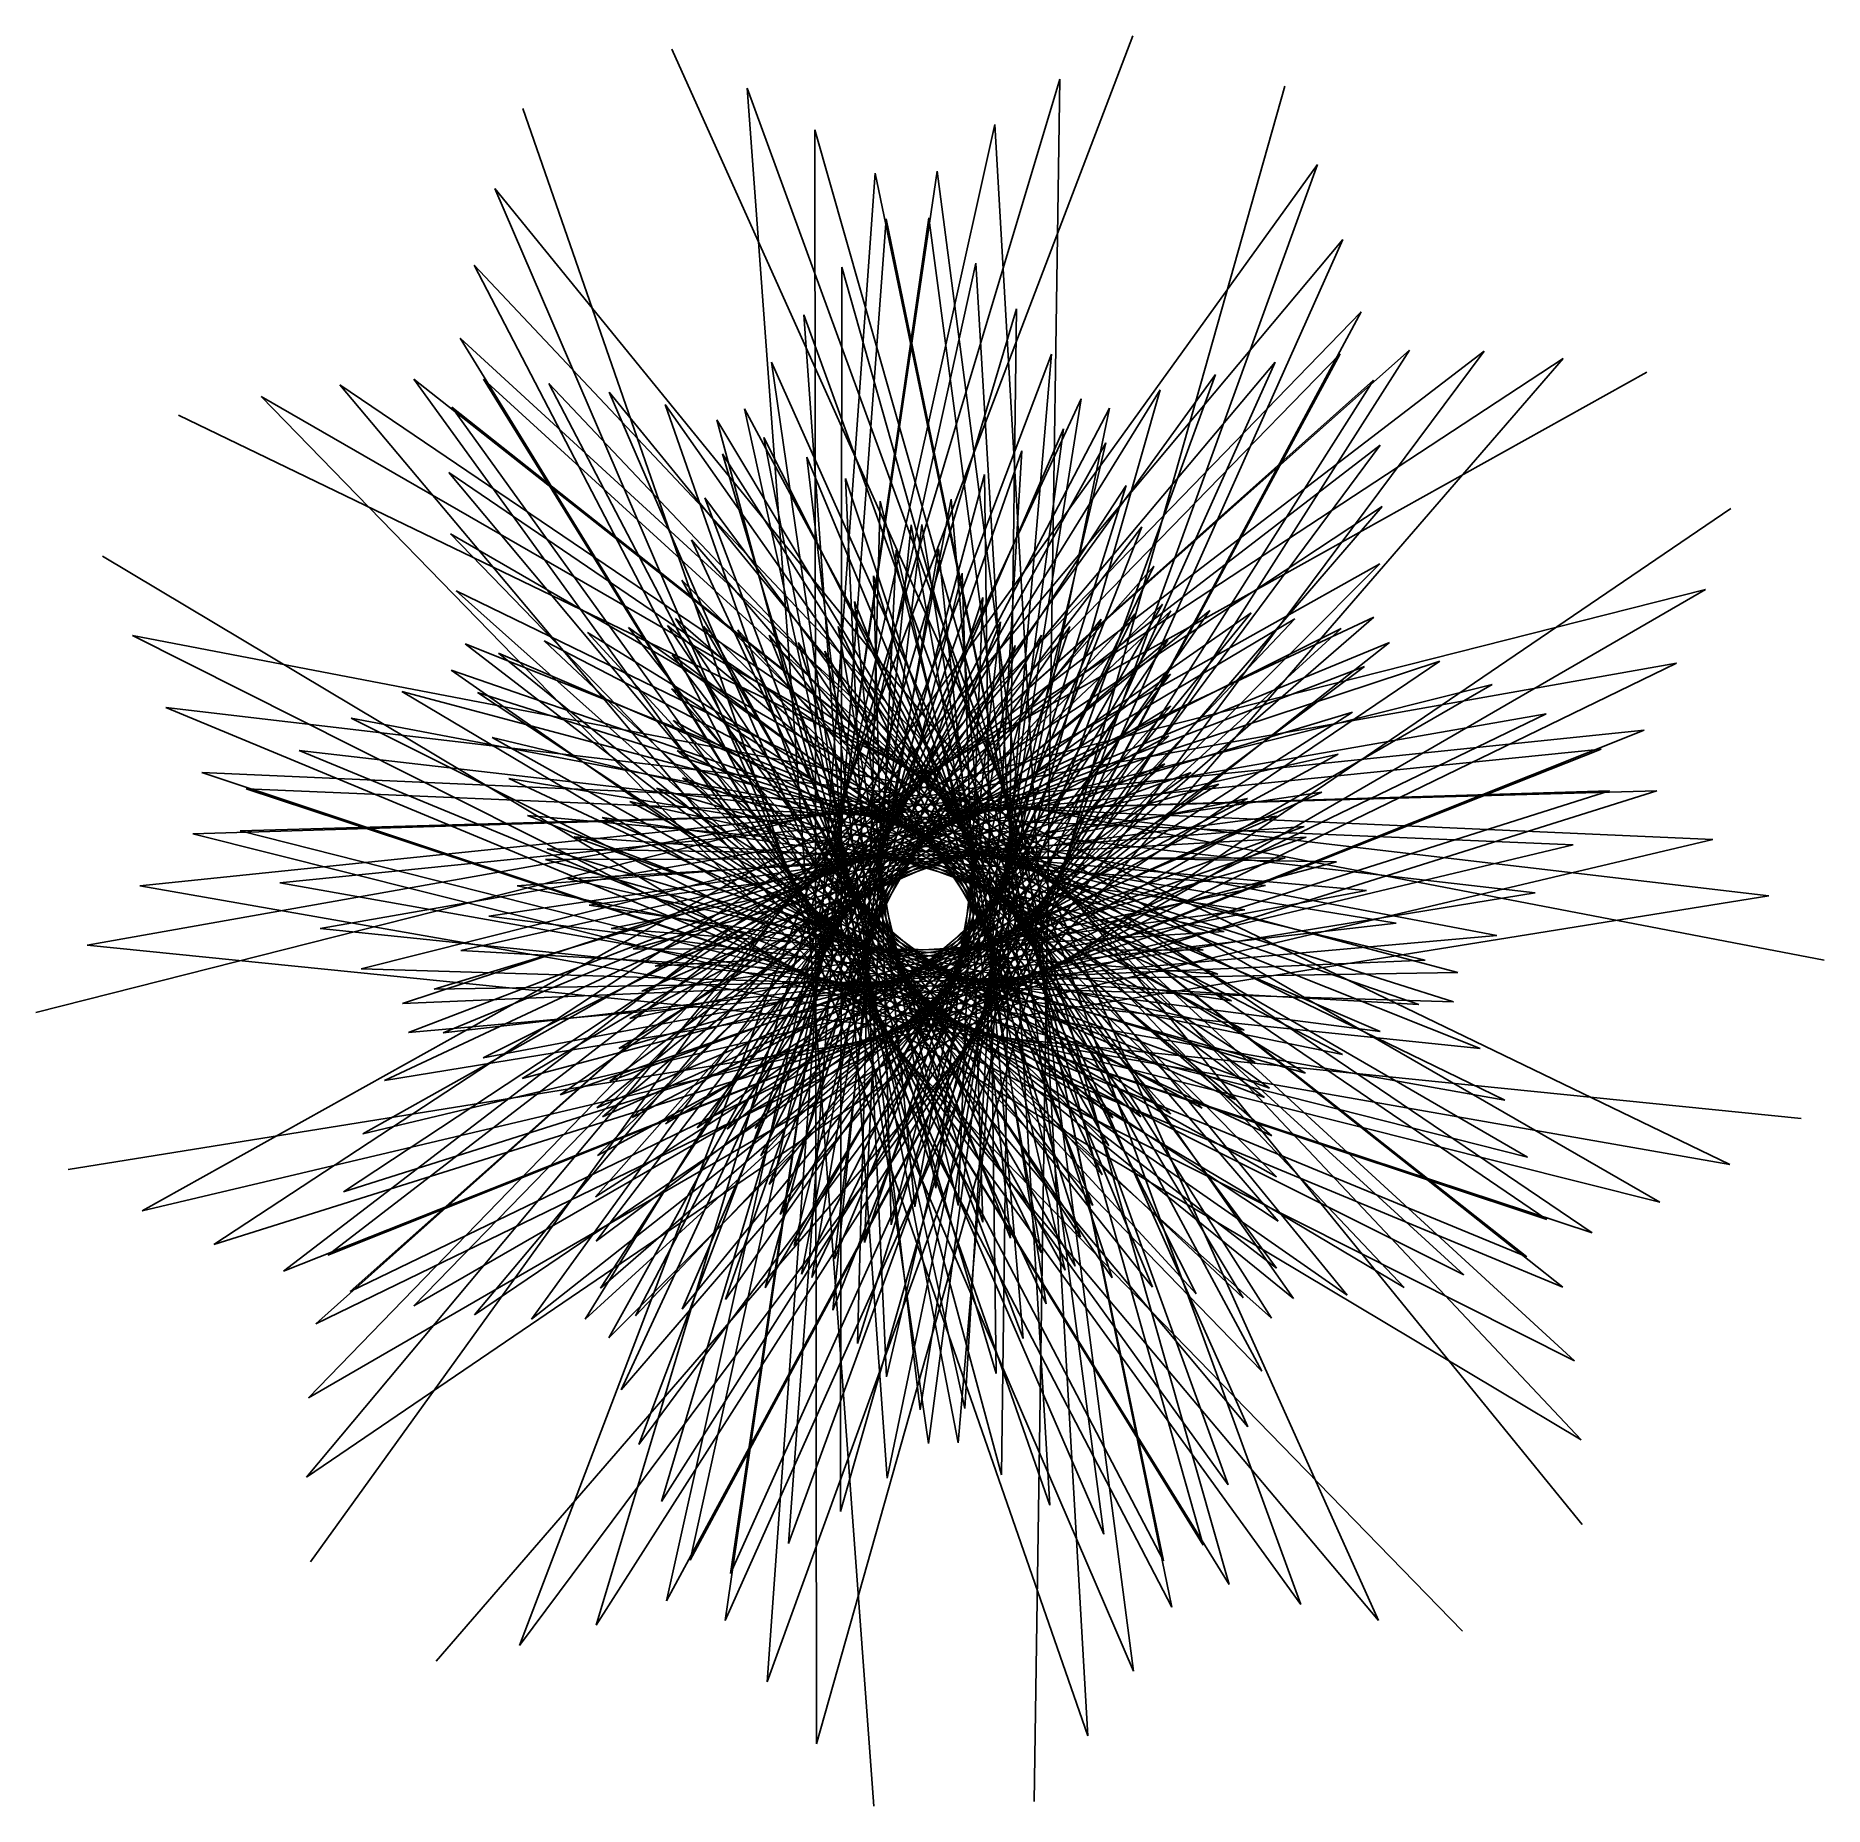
# Model space of a CAD drawing. Header units: metres. Extents: x -1486 to 2696, y -1696 to 2444.
import ezdxf

# ---------------------------------------------------------------- set-up
doc = ezdxf.new("R2010")
doc.units = ezdxf.units.M

msp = doc.modelspace()

# ---------------------------------------------------------------- linework, layer by layer
for p, q in [((-355.0011, -1320.074), (1079.4214, 2444.147)), ((1654.1746, -1261.1434), (1.593323, 2412.5332)), ((-175.58887, -1272.4319), (909.1089, 2342.9702)), ((909.1089, 2342.9702), (848.6372, -1684.8406)), ((1472.2827, -1224.0964), (177.53815, 2321.5117)), ((177.53815, 2321.5117), (473.99823, -1695.8303)), ((339.78745, -1550.1207), (1435.2129, 2326.3438)), ((974.07605, -1531.5145), (-346.68677, 2274.0771)), ((-11.153381, -1215.7128), (756.8088, 2236.8389)), ((1304.8113, -1177.1104), (335.79715, 2224.49)), ((335.79715, 2224.49), (339.78745, -1550.1207)), ((756.8088, 2236.8389), (974.07605, -1531.5145)), ((1511.4993, 2143.5168), (-843.6964, -1124.507)), ((224.25845, -1404.8226), (1511.4993, 2143.5168)), ((138.65466, -1151.5243), (621.7022, 2127.2998)), ((477.0963, 2123.0586), (224.25845, -1404.8226)), ((1151.4886, -1121.8171), (477.0963, 2123.0586)), ((621.7022, 2127.2998), (1080.878, -1379.6974)), ((1080.878, -1379.6974), (-412.12146, 2087.0957)), ((-412.12146, 2087.0957), (2130.5674, -1037.2697)), ((602.2632, 2018.6605), (126.170044, -1261.1807)), ((274.31207, -1081.3573), (502.86523, 2015.745)), ((502.86523, 2015.745), (1170.3893, -1230.5497)), ((1011.9612, -1059.7191), (602.2632, 2018.6605)), ((1570.3682, 1967.4668), (-852.84766, -926.61804)), ((126.170044, -1261.1807), (1570.3682, 1967.4668)), ((1170.3893, -1230.5497), (-460.5747, 1907.8953)), ((-460.5747, 1907.8953), (2128.1123, -839.1748)), ((712.1412, 1912.586), (44.259827, -1120.2697)), ((396.30835, -1006.5581), (399.3974, 1903.413)), ((399.3974, 1903.413), (1243.8894, -1085.0837)), ((885.78125, -992.20154), (712.1412, 1912.586)), ((1613.4109, 1798.9406), (-847.95215, -741.0525)), ((807.6152, 1805.9844), (-22.708618, -983.0134)), ((44.259827, -1120.2697), (1613.4109, 1798.9406)), ((772.44604, -920.5255), (807.6152, 1805.9844)), ((505.2461, -928.36255), (310.3373, 1791.3992)), ((310.3373, 1791.3992), (1302.7014, -944.1365)), ((1243.8894, -1085.0837), (-493.662, 1737.1387)), ((-493.662, 1737.1387), (2112.3413, -654.225)), ((-1069.1539, -382.6184), (2085.7031, 1689.7161)), ((-906.7307, -444.8662), (1900.8196, 1706.3057)), ((-750.7092, -491.9931), (1726.9033, 1709.246)), ((-601.68945, -525.4375), (1564.1711, 1700.1697)), ((2085.7031, 1689.7161), (-549.64905, -1356.8973)), ((-460.1549, -546.55566), (1412.7046, 1680.6262)), ((1900.8196, 1706.3057), (-355.0011, -1320.074)), ((1726.9033, 1709.246), (-175.58887, -1272.4319)), ((889.6041, 1699.8672), (-75.97333, -850.1824)), ((1564.1711, 1700.1697), (-11.153381, -1215.7128)), ((1412.7046, 1680.6262), (138.65466, -1151.5243)), ((601.7416, -847.8788), (234.70724, 1680.6586)), ((234.70724, 1680.6586), (1348.0857, -808.4137)), ((671.4009, -845.8356), (889.6041, 1699.8672)), ((-1237.2155, -303.79053), (2281.2102, 1657.7413)), ((1642.1885, 1638.5114), (-830.761, -567.9664)), ((2000.6699, -411.28967), (-601.7102, 1640.9386)), ((-601.7102, 1640.9386), (1472.2827, -1224.0964)), ((1853.8699, -453.40637), (-438.72107, 1641.4208)), ((-438.72107, 1641.4208), (1304.8113, -1177.1104)), ((-326.4369, -556.68176), (1272.4747, 1652.0679)), ((-22.708618, -983.0134), (1642.1885, 1638.5114)), ((1272.4747, 1652.0679), (274.31207, -1081.3573)), ((2312.1562, -283.43787), (-958.7484, 1600.4105)), ((-958.7484, 1600.4105), (1850.6505, -1286.4917)), ((2153.6587, -355.10272), (-775.14734, 1627.8177)), ((-775.14734, 1627.8177), (1654.1746, -1261.1434)), ((1713.8109, -482.79175), (-286.37097, 1630.7877)), ((-286.37097, 1630.7877), (1151.4886, -1121.8171)), ((-200.78674, -557.05023), (1143.3655, 1615.8451)), ((1580.9187, -500.73523), (-144.70673, 1610.4991)), ((-144.70673, 1610.4991), (1011.9612, -1059.7191)), ((959.0067, 1595.1229), (-116.71594, -722.4275)), ((1143.3655, 1615.8451), (396.30835, -1006.5581)), ((582.041, -769.1648), (959.0067, 1595.1229)), ((2475.3071, -194.8996), (-1152.0375, 1557.0417)), ((1302.7014, -944.1365), (-512.9857, 1575.2998)), ((-512.9857, 1575.2998), (2085.037, -482.44025)), ((-83.3313, -548.8557), (1025.1682, 1573.2163)), ((1455.5039, -508.47003), (-13.693237, 1581.9077)), ((-13.693237, 1581.9077), (885.78125, -992.20154)), ((686.4503, -766.10254), (171.56012, 1572.0255)), ((171.56012, 1572.0255), (1381.2732, -678.4885)), ((1025.1682, 1573.2163), (505.2461, -928.36255)), ((25.882202, -533.2144), (917.593, 1525.346)), ((1337.7671, -507.17615), (106.805084, 1546.2823)), ((106.805084, 1546.2823), (772.44604, -920.5255)), ((917.593, 1525.346), (601.7416, -847.8788)), ((1658.1807, 1486.6212), (-802.9352, -407.3661)), ((1016.75305, 1492.5135), (-146.11139, -600.26117)), ((-75.97333, -850.1824), (1658.1807, 1486.6212)), ((760.0588, -683.91956), (119.93207, 1466.21)), ((119.93207, 1466.21), (1403.4551, -554.8112)), ((126.884796, -511.17218), (820.3169, 1473.2944)), ((1227.8257, -497.96167), (216.99738, 1504.7977)), ((216.99738, 1504.7977), (671.4009, -845.8356)), ((503.74396, -691.43713), (1016.75305, 1492.5135)), ((820.3169, 1473.2944), (686.4503, -766.10254)), ((1348.0857, -808.4137), (-520.04944, 1422.7322)), ((-520.04944, 1422.7322), (2047.8439, -323.75067)), ((1125.7039, -481.8777), (317.15836, 1458.5371)), ((317.15836, 1458.5371), (582.041, -769.1648)), ((1063.7451, 1392.6936), (-165.28186, -484.08856)), ((219.78253, -483.70807), (732.9411, 1418.037)), ((1031.3572, -459.9048), (407.62115, 1408.4954)), ((407.62115, 1408.4954), (503.74396, -691.43713)), ((435.85257, -613.4734), (1063.7451, 1392.6936)), ((732.9411, 1418.037), (760.0588, -683.91956)), ((-852.84766, -926.61804), (2478.04, 1338.8008)), ((1662.7916, 1343.5942), (-766.0062, -259.18054)), ((-116.71594, -722.4275), (1662.7916, 1343.5942)), ((823.26276, -602.11096), (78.872314, 1363.8082)), ((78.872314, 1363.8082), (1415.781, -437.7173)), ((304.73007, -451.7248), (655.04407, 1360.4558)), ((488.76212, 1355.5791), (435.85257, -613.4734)), ((944.6793, -432.956), (488.76212, 1355.5791)), ((655.04407, 1360.4558), (823.26276, -602.11096)), ((560.99475, 1300.6099), (377.70248, -535.99634)), ((381.9491, -416.06152), (586.1537, 1301.3478)), ((865.5056, -401.8786), (560.99475, 1300.6099)), ((586.1537, 1301.3478), (876.773, -521.3588)), ((1381.2732, -678.4885), (-516.27185, 1279.678)), ((-516.27185, 1279.678), (2002.2969, -177.9754)), ((1100.8787, 1296.2104), (-175.30103, -374.21484)), ((876.773, -521.3588), (47.457336, 1265.3146)), ((47.457336, 1265.3146), (1419.342, -327.4469)), ((377.70248, -535.99634), (1100.8787, 1296.2104)), ((2128.1123, -839.1748), (-1329.8408, 1227.1008)), ((624.7648, 1244.3276), (328.62604, -459.63696)), ((451.68854, -377.48236), (525.79175, 1241.4248)), ((525.79175, 1241.4248), (921.29083, -442.2539)), ((793.6251, -367.4532), (624.7648, 1244.3276)), ((1657.3881, 1209.6023), (-721.42725, -123.18823)), ((1129.0211, 1203.5186), (-177.19226, -270.85388)), ((-146.11139, -600.26117), (1657.3881, 1209.6023)), ((921.29083, -442.2539), (24.794739, 1171.1318)), ((24.794739, 1171.1318), (1415.1744, -224.15009)), ((680.5364, 1187.3938), (287.95197, -384.9386)), ((328.62604, -459.63696), (1129.0211, 1203.5186)), ((514.2419, -336.68732), (473.4531, 1181.3201)), ((473.4531, 1181.3201), (957.5174, -365.29987)), ((728.78784, -330.39465), (680.5364, 1187.3938)), ((2418.9597, 1149.7112), (-1485.8699, 160.14983)), ((-847.95215, -741.0525), (2418.9597, 1149.7112)), ((1403.4551, -554.8112), (-503.02185, 1146.2358)), ((-503.02185, 1146.2358), (1949.8203, -44.838593)), ((728.7886, 1130.3945), (255.01581, -312.36298)), ((670.71265, -291.35382), (728.7886, 1130.3945)), ((-259.30005, -32.56073), (1356.2202, 1094.4088)), ((-173.66803, -62.6633), (1259.5353, 1100.3704)), ((1149.021, 1114.9794), (-171.93652, -174.12482)), ((-91.59088, -84.979034), (1168.7682, 1099.3728)), ((-13.369263, -100.253204), (1084.0107, 1092.2689)), ((1356.2202, 1094.4088), (25.882202, -533.2144)), ((1259.5353, 1100.3704), (126.884796, -511.17218)), ((1168.7682, 1099.3728), (219.78253, -483.70807)), ((287.95197, -384.9386), (1149.021, 1114.9794)), ((1084.0107, 1092.2689), (304.73007, -451.7248)), ((569.9288, -294.30975), (428.62466, 1121.5907)), ((428.62466, 1121.5907), (986.1428, -290.91888)), ((1643.2264, 1084.7502), (-670.5187, 0.866608)), ((-439.65833, 54.151947), (1566.6487, 1057.9203)), ((-348.11737, 6.114075), (1458.6727, 1080.5743)), ((1566.6487, 1057.9203), (-200.78674, -557.05023)), ((1483.1748, 18.545624), (-195.61902, 1048.8938)), ((-195.61902, 1048.8938), (1227.8257, -497.96167)), ((-165.28186, -484.08856), (1643.2264, 1084.7502)), ((1399.4539, -16.525024), (-99.44873, 1060.5125)), ((-99.44873, 1060.5125), (1125.7039, -481.8777)), ((1458.6727, 1080.5743), (-83.3313, -548.8557)), ((1318.827, -43.610474), (-8.78009, 1064.8354)), ((-8.78009, 1064.8354), (1031.3572, -459.9048)), ((957.5174, -365.29987), (10.018066, 1081.5723)), ((10.018066, 1081.5723), (1404.2583, -127.89557)), ((60.772034, -109.21103), (1005.2822, 1079.8687)), ((1241.6348, -63.443512), (76.24762, 1062.711)), ((76.24762, 1062.711), (944.6793, -432.956)), ((130.67044, -112.542786), (932.54834, 1062.9285)), ((1168.146, -76.73151), (155.56757, 1054.9465)), ((155.56757, 1054.9465), (865.5056, -401.8786)), ((770.0088, 1073.8452), (229.16858, -242.29803)), ((1005.2822, 1079.8687), (381.9491, -416.06152)), ((619.09125, -250.9201), (390.78992, 1062.7228)), ((390.78992, 1062.7228), (1007.83887, -219.45953)), ((932.54834, 1062.9285), (451.68854, -377.48236)), ((619.09125, -250.9201), (770.0088, 1073.8452)), ((2112.3413, -654.225), (-1259.774, 1041.8113)), ((-1259.774, 1041.8113), (2696.3418, 282.81708)), ((-533.3749, 112.371124), (1679.8218, 1025.4513)), ((1415.781, -437.7173), (-481.56738, 1022.4279)), ((-481.56738, 1022.4279), (1891.729, 76.02246)), ((1679.8218, 1025.4513), (-326.4369, -556.68176)), ((1569.5725, 62.358246), (-297.0838, 1029.0796)), ((-297.0838, 1029.0796), (1337.7671, -507.17615)), ((1161.6941, 1030.8741), (-160.44843, -84.08441)), ((196.22168, -110.90558), (865.7257, 1042.1528)), ((804.6877, 1018.1945), (209.77539, -175.06097)), ((1098.5627, -84.15445), (229.169, 1042.2983)), ((229.169, 1042.2983), (793.6251, -367.4532)), ((255.01581, -312.36298), (1161.6941, 1030.8741)), ((1033.0283, -86.36197), (297.09497, 1025.475)), ((297.09497, 1025.475), (728.78784, -330.39465)), ((359.43213, 1005.13513), (1023.25775, -151.2016)), ((359.43213, 1005.13513), (670.71265, -291.35382)), ((865.7257, 1042.1528), (514.2419, -336.68732)), ((804.6877, 1018.1945), (569.9288, -294.30975)), ((2350.8933, 977.0089), (-1365.6794, 317.62387)), ((-830.761, -567.9664), (2350.8933, 977.0089)), ((-628.6183, 181.59265), (1797.7722, 982.123)), ((1621.5073, 969.0271), (-614.51074, 113.35031)), ((1797.7722, 982.123), (-460.1549, -546.55566)), ((1658.141, 115.67993), (-403.54718, 1000.13495)), ((-403.54718, 1000.13495), (1455.5039, -508.47003)), ((-175.30103, -374.21484), (1621.5073, 969.0271)), ((986.1428, -290.91888), (2.295837, 996.8687)), ((2.295837, 996.8687), (1387.5134, -38.682312)), ((-724.635, 262.64124), (1919.9591, 926.8814)), ((1919.9591, 926.8814), (-601.68945, -525.4375)), ((1748.2839, 179.2902), (-514.62524, 961.0838)), ((-514.62524, 961.0838), (1580.9187, -500.73523)), ((1167.8214, 951.41095), (-143.5918, -0.716614)), ((229.16858, -242.29803), (1167.8214, 951.41095)), ((1839.3069, 253.97632), (-629.8319, 910.91956)), ((-629.8319, 910.91956), (1713.8109, -482.79175)), ((1419.342, -327.4469), (-453.09985, 908.1826)), ((-453.09985, 908.1826), (1829.2239, 185.0276)), ((1007.83887, -219.45953), (0.83667, 917.1832)), ((0.83667, 917.1832), (1365.7988, 43.55249)), ((2085.037, -482.44025), (-1181.7018, 873.3976)), ((-1181.7018, 873.3976), (2567.1284, 432.97348)), ((-820.5597, 356.34143), (2045.7372, 858.624)), ((2045.7372, 858.624), (-750.7092, -491.9931)), ((1930.4086, 340.51645), (-748.57214, 848.60803)), ((-748.57214, 848.60803), (1853.8699, -453.40637)), ((1593.3406, 862.358), (-554.5211, 214.66249)), ((-177.19226, -270.85388), (1593.3406, 862.358)), ((1168.1462, 876.7311), (-122.171265, 76.04974)), ((1023.25775, -151.2016), (4.889343, 842.6127)), ((4.889343, 842.6127), (1339.9166, 118.933105)), ((209.77539, -175.06097), (1168.1462, 876.7311)), ((2275.5425, 820.23016), (-1242.65, 456.63556)), ((-802.9352, -407.3661), (2275.5425, 820.23016)), ((1415.1744, -224.15009), (-418.73138, 803.34436)), ((-418.73138, 803.34436), (1763.3989, 282.6465)), ((1163.3735, 806.916), (-96.93445, 146.33672)), ((196.22168, -110.90558), (1163.3735, 806.916)), ((-915.4072, 463.50458), (2174.3308, 776.2307)), ((2174.3308, 776.2307), (-906.7307, -444.8662)), ((2020.6763, 439.68597), (-870.13464, 773.0901)), ((-870.13464, 773.0901), (2000.6699, -411.28967)), ((1559.7676, 764.58044), (-491.57056, 305.2687)), ((-171.93652, -174.12482), (1559.7676, 764.58044)), ((1033.0283, -86.36197), (13.74585, 773.1976)), ((13.74585, 773.1976), (1310.6035, 187.62012)), ((2047.8439, -323.75067), (-1097.2921, 721.3025)), ((-1097.2921, 721.3025), (2436.1626, 564.5378)), ((1154.1676, 741.9938), (-68.57141, 210.30917)), ((-37.715942, 268.1674), (1216.3254, 721.1125)), ((1216.3254, 721.1125), (60.772034, -109.21103)), ((1154.1676, 741.9938), (130.67044, -112.542786)), ((2194.4624, 678.84906), (-1118.2234, 578.1699)), ((2304.8252, 678.58136), (-1069.1539, -382.6184)), ((-1008.0654, 584.91254), (2304.8252, 678.58136)), ((2109.08, 552.21497), (-993.67566, 683.3108)), ((-993.67566, 683.3108), (2153.6587, -355.10272)), ((-766.0062, -259.18054), (2194.4624, 678.84906)), ((1521.7454, 675.4828), (-426.58032, 385.66556)), ((1404.2583, -127.89557), (-379.48566, 707.702)), ((-379.48566, 707.702), (1695.2463, 369.40823)), ((-160.44843, -84.08441), (1521.7454, 675.4828)), ((-88.98346, 309.04846), (1280.8691, 694.07465)), ((1244.3463, 305.77023), (-34.086304, 684.438)), ((-34.086304, 684.438), (1168.146, -76.73151)), ((1280.8691, 694.07465), (-13.369263, -100.253204)), ((26.740906, 708.92633), (1278.5398, 249.82011)), ((26.740906, 708.92633), (1098.5627, -84.15445)), ((-140.38715, 356.53137), (1347.4753, 660.2994)), ((1293.1296, 349.58618), (-96.93439, 653.6636)), ((-96.93439, 653.6636), (1241.6348, -63.443512)), ((1347.4753, 660.2994), (-91.59088, -84.979034)), ((1480.1543, 594.8022), (-360.378, 456.386)), ((1387.5134, -38.682312), (-336.3067, 620.9865)), ((-336.3067, 620.9865), (1625.6558, 445.85718)), ((-191.42468, 411.0499), (1415.7556, 619.19275)), ((1415.7556, 619.19275), (-173.66803, -62.6633)), ((1341.6621, 399.99988), (-161.4466, 616.04236)), ((-161.4466, 616.04236), (1318.827, -43.610474)), ((-143.5918, -0.716614), (1480.1543, 594.8022)), ((2436.1626, 564.5378), (-1237.2155, -303.79053)), ((-1118.2234, 578.1699), (2312.1562, -283.43787)), ((2002.2969, -177.9754), (-1008.0654, 584.91254)), ((-721.42725, -123.18823), (2109.08, 552.21497)), ((1485.2498, 570.15356), (-259.30005, -32.56073)), ((-241.52783, 473.03043), (1485.2498, 570.15356)), ((1389.4165, 457.41687), (-227.20007, 571.00476)), ((-227.20007, 571.00476), (1399.4539, -16.525024)), ((1555.4226, 512.57385), (-348.11737, 6.114075)), ((1435.8008, 522.22766), (-293.70074, 517.97656)), ((-293.70074, 517.97656), (1483.1748, 18.545624)), ((1365.7988, 43.55249), (-290.05835, 542.8834)), ((-290.05835, 542.8834), (1555.4226, 512.57385)), ((-122.171265, 76.04974), (1435.8008, 522.22766)), ((1949.8203, -44.838593), (-915.4072, 463.50458)), ((1339.9166, 118.933105), (-241.52783, 473.03043)), ((2567.1284, 432.97348), (-1409.9962, -206.87384)), ((-1242.65, 456.63556), (2475.3071, -194.8996)), ((-670.5187, 0.866608), (2020.6763, 439.68597)), ((1625.6558, 445.85718), (-439.65833, 54.151947)), ((-360.378, 456.386), (1569.5725, 62.358246)), ((-96.93445, 146.33672), (1389.4165, 457.41687)), ((-426.58032, 385.66556), (1658.141, 115.67993)), ((1310.6035, 187.62012), (-191.42468, 411.0499)), ((-68.57141, 210.30917), (1341.6621, 399.99988)), ((1891.729, 76.02246), (-820.5597, 356.34143)), ((-614.51074, 113.35031), (1930.4086, 340.51645)), ((1695.2463, 369.40823), (-533.3749, 112.371124)), ((1278.5398, 249.82011), (-140.38715, 356.53137)), ((-37.715942, 268.1674), (1293.1296, 349.58618)), ((-1365.6794, 317.62387), (2642.1099, -88.02518)), ((-491.57056, 305.2687), (1748.2839, 179.2902)), ((1244.3463, 305.77023), (-88.98346, 309.04846)), ((1829.2239, 185.0276), (-724.635, 262.64124)), ((1763.3989, 282.6465), (-628.6183, 181.59265)), ((-554.5211, 214.66249), (1839.3069, 253.97632))]:
    msp.add_line(p, q)

doc.saveas('drawing.dxf')
